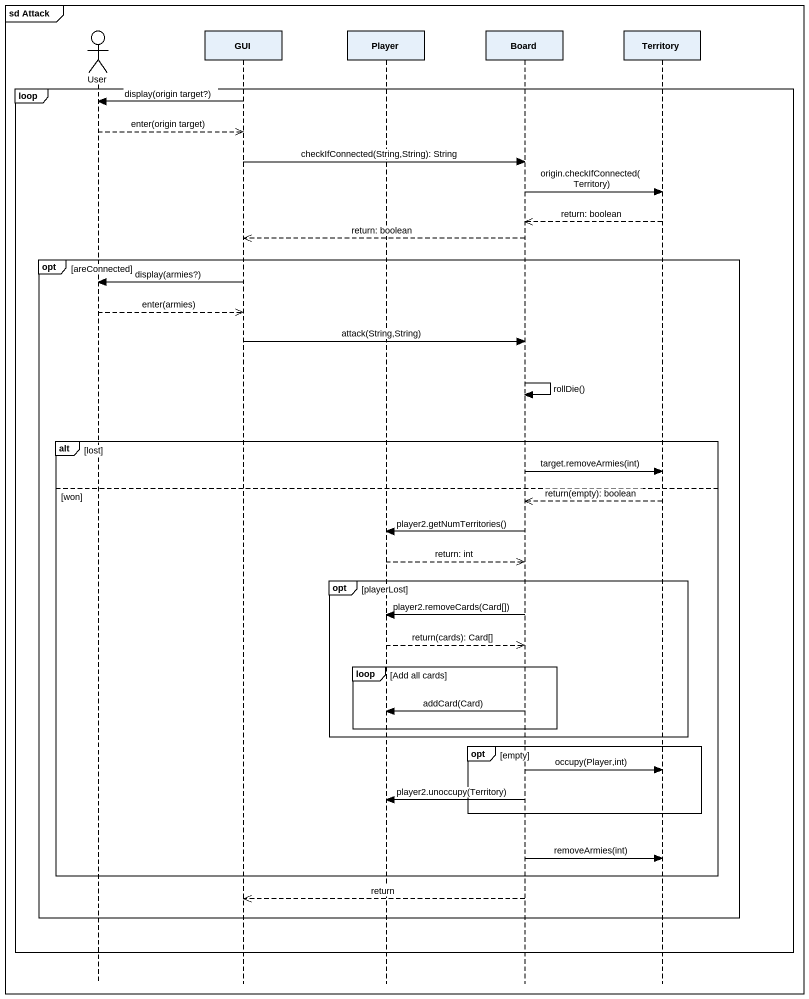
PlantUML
@startuml
mainframe sd Attack
hide footbox
actor User
participant GUI
participant Player
participant Board
participant Territory

loop
  GUI -> User : display(origin target?)
  User -->> GUI : enter(origin target)
  GUI -> Board : checkIfConnected(String,String): String
  Board -> Territory : origin.checkIfConnected(Territory)
  Territory -->> Board : return: boolean
  Board -->> GUI : return: boolean
  opt areConnected
    GUI -> User : display(armies?)
    User -->> GUI : enter(armies)
    GUI -> Board : attack(String,String)
    Board -> Board : rollDie()
    alt lost
      Board -> Territory : target.removeArmies(int)
    else won
      Territory -->> Board : return(empty): boolean
      Board -> Player : player2.getNumTerritories()
      Player -->> Board : return: int
      opt playerLost
        Board -> Player : player2.removeCards(Card[])
        Player -->> Board : return(cards): Card[]
        loop Add all cards
          Board -> Player : addCard(Card)
        end
      end
      opt empty
        Board -> Territory : occupy(Player,int)
        Board -> Player : player2.unoccupy(Territory)
      end
      Board -> Territory : removeArmies(int)
    end
    Board -->> GUI : return
  end
end
@enduml
